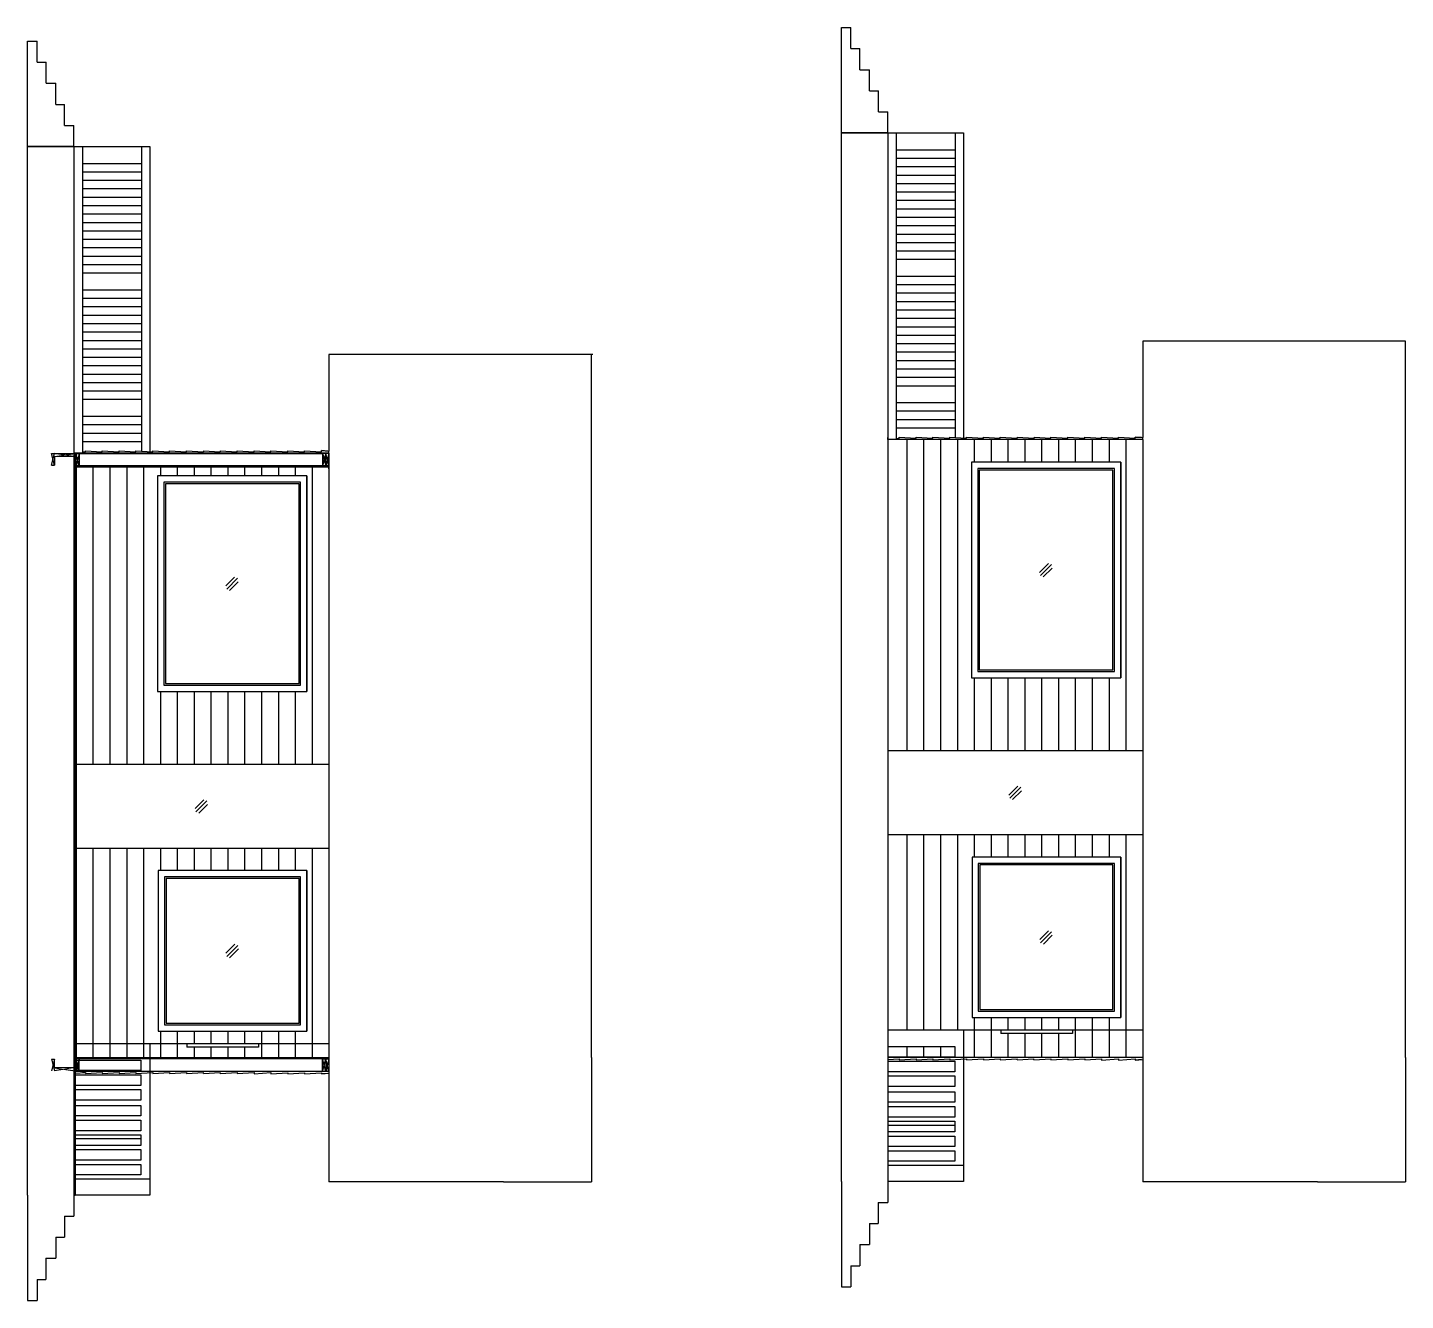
# Model space of a CAD drawing. Header units: inches. Extents: x -6828 to 2813, y -88 to 4822.
# Drawn here: x 512 to 1166, y 1273 to 1878 of the extents above; entities that cross this region are included whole.
import ezdxf

# ---------------------------------------------------------------- set-up
doc = ezdxf.new("R2010")
doc.units = ezdxf.units.IN

msp = doc.modelspace()

# ---------------------------------------------------------------- linework, layer by layer
for p, q in [((898.56, 1827.62), (898.56, 1877.62)), ((898.56, 1877.62), (900.56, 1877.62)), ((900.56, 1877.62), (903.06, 1877.62)), ((903.06, 1867.62), (903.06, 1877.62)), ((512.23, 1821.15), (512.23, 1871.15)), ((512.23, 1871.15), (514.23, 1871.15)), ((514.23, 1871.15), (516.73, 1871.15)), ((516.73, 1861.15), (516.73, 1871.15)), ((903.06, 1867.62), (907.29, 1867.62)), ((907.29, 1857.62), (907.29, 1867.62)), ((516.73, 1861.15), (520.97, 1861.15)), ((520.97, 1851.15), (520.97, 1861.15)), ((520.97, 1851.15), (525.61, 1851.15)), ((525.61, 1841.15), (525.61, 1851.15)), ((907.29, 1857.62), (911.94, 1857.62)), ((911.94, 1847.62), (911.94, 1857.62)), ((911.94, 1847.62), (916.09, 1847.62)), ((916.09, 1837.62), (916.09, 1847.62)), ((525.61, 1841.15), (529.77, 1841.15)), ((529.77, 1831.15), (529.77, 1841.15)), ((916.09, 1837.62), (920.56, 1837.62)), ((920.56, 1827.62), (920.56, 1837.62)), ((529.77, 1831.15), (534.23, 1831.15)), ((534.23, 1821.15), (534.23, 1831.15)), ((898.54, 1329.88), (898.56, 1827.62)), ((920.56, 1827.62), (898.56, 1827.62)), ((898.56, 1827.62), (920.56, 1827.62)), ((920.56, 1827.62), (920.54, 1329.88)), ((920.56, 1827.62), (956.56, 1827.62)), ((920.56, 1827.62), (924.56, 1827.62)), ((924.56, 1827.62), (924.56, 1682.11)), ((952.56, 1827.62), (952.56, 1683)), ((956.56, 1827.62), (956.56, 1682.75)), ((512.21, 1323.4), (512.23, 1821.15)), ((534.23, 1821.15), (512.23, 1821.15)), ((512.23, 1821.15), (534.23, 1821.15)), ((534.23, 1821.15), (512.8, 1821.15)), ((534.23, 1821.15), (534.21, 1323.4)), ((534.23, 1821.15), (538.23, 1821.15)), ((534.23, 1821.15), (570.23, 1821.15)), ((534.23, 1821.15), (538.23, 1821.15)), ((538.23, 1821.15), (538.23, 1675.64)), ((566.23, 1821.15), (566.23, 1676.53)), ((570.23, 1821.15), (570.23, 1676.28)), ((924.56, 1819.62), (952.56, 1819.62)), ((538.23, 1813.15), (566.23, 1813.15)), ((924.56, 1815.62), (952.56, 1815.62)), ((538.23, 1809.15), (566.23, 1809.15)), ((924.56, 1811.62), (952.56, 1811.62)), ((924.56, 1811.62), (952.56, 1811.62)), ((924.56, 1807.62), (952.56, 1807.62)), ((924.56, 1807.62), (952.56, 1807.62)), ((538.23, 1805.15), (566.23, 1805.15)), ((538.23, 1805.15), (566.23, 1805.15)), ((538.23, 1801.15), (566.23, 1801.15)), ((538.23, 1801.15), (566.23, 1801.15)), ((924.56, 1803.62), (952.56, 1803.62)), ((924.56, 1803.62), (952.56, 1803.62)), ((924.56, 1799.62), (952.56, 1799.62)), ((924.56, 1799.62), (952.56, 1799.62)), ((538.23, 1797.15), (566.23, 1797.15)), ((538.23, 1797.15), (566.23, 1797.15)), ((538.23, 1793.15), (566.23, 1793.15)), ((538.23, 1793.15), (566.23, 1793.15)), ((924.56, 1795.62), (952.56, 1795.62)), ((924.56, 1795.62), (952.56, 1795.62)), ((538.23, 1789.15), (566.23, 1789.15)), ((538.23, 1789.15), (566.23, 1789.15)), ((924.56, 1791.62), (952.56, 1791.62)), ((924.56, 1791.62), (952.56, 1791.62)), ((924.56, 1787.62), (952.56, 1787.62)), ((924.56, 1787.62), (952.56, 1787.62)), ((538.23, 1785.15), (566.23, 1785.15)), ((538.23, 1785.15), (566.23, 1785.15)), ((538.23, 1781.15), (566.23, 1781.15)), ((538.23, 1781.15), (566.23, 1781.15)), ((924.56, 1783.62), (952.56, 1783.62)), ((924.56, 1783.62), (952.56, 1783.62)), ((924.56, 1779.62), (952.56, 1779.62)), ((924.56, 1779.62), (952.56, 1779.62)), ((538.23, 1777.15), (566.23, 1777.15)), ((538.23, 1777.15), (566.23, 1777.15)), ((538.23, 1773.15), (566.23, 1773.15)), ((538.23, 1773.15), (566.23, 1773.15)), ((924.56, 1775.62), (952.56, 1775.62)), ((924.56, 1775.62), (952.56, 1775.62)), ((538.23, 1769.15), (566.23, 1769.15)), ((538.23, 1769.15), (566.23, 1769.15)), ((924.56, 1771.62), (952.56, 1771.62)), ((924.56, 1771.62), (952.56, 1771.62)), ((924.56, 1767.62), (952.56, 1767.62)), ((924.56, 1767.62), (952.56, 1767.62)), ((538.23, 1765.15), (566.23, 1765.15)), ((538.23, 1765.15), (566.23, 1765.15)), ((538.23, 1761.15), (566.23, 1761.15)), ((538.23, 1761.15), (566.23, 1761.15)), ((924.56, 1759.62), (952.56, 1759.62)), ((924.56, 1759.62), (952.56, 1759.62)), ((538.23, 1753.15), (566.23, 1753.15)), ((538.23, 1753.15), (566.23, 1753.15)), ((924.56, 1755.62), (952.56, 1755.62)), ((538.23, 1749.15), (566.23, 1749.15)), ((924.56, 1751.62), (952.56, 1751.62)), ((924.56, 1751.62), (952.56, 1751.62)), ((924.56, 1747.62), (952.56, 1747.62)), ((924.56, 1747.62), (952.56, 1747.62)), ((538.23, 1745.15), (566.23, 1745.15)), ((538.23, 1745.15), (566.23, 1745.15)), ((538.23, 1741.15), (566.23, 1741.15)), ((538.23, 1741.15), (566.23, 1741.15)), ((924.56, 1743.62), (952.56, 1743.62)), ((924.56, 1743.62), (952.56, 1743.62)), ((538.23, 1737.15), (566.23, 1737.15)), ((538.23, 1737.15), (566.23, 1737.15)), ((924.56, 1739.62), (952.56, 1739.62)), ((924.56, 1739.62), (952.56, 1739.62)), ((924.56, 1735.62), (952.56, 1735.62)), ((924.56, 1735.62), (952.56, 1735.62)), ((538.23, 1733.15), (566.23, 1733.15)), ((538.23, 1733.15), (566.23, 1733.15)), ((538.23, 1729.15), (566.23, 1729.15)), ((538.23, 1729.15), (566.23, 1729.15)), ((924.56, 1731.62), (952.56, 1731.62)), ((924.56, 1731.62), (952.56, 1731.62)), ((924.56, 1727.62), (952.56, 1727.62)), ((924.56, 1727.62), (952.56, 1727.62)), ((1166.31, 1728.82), (1041.6, 1728.82)), ((1041.6, 1728.82), (1041.6, 1683.03)), ((1166.31, 1388.65), (1166.31, 1728.82)), ((538.23, 1725.15), (566.23, 1725.15)), ((538.23, 1725.15), (566.23, 1725.15)), ((538.23, 1721.15), (566.23, 1721.15)), ((538.23, 1721.15), (566.23, 1721.15)), ((780.53, 1722.35), (655.27, 1722.35)), ((655.27, 1722.35), (655.27, 1676.58)), ((779.98, 1388.65), (779.98, 1722.35)), ((924.56, 1723.62), (952.56, 1723.62)), ((924.56, 1723.62), (952.56, 1723.62)), ((538.23, 1717.15), (566.23, 1717.15)), ((538.23, 1717.15), (566.23, 1717.15)), ((924.56, 1719.62), (952.56, 1719.62)), ((924.56, 1719.62), (952.56, 1719.62)), ((924.56, 1715.62), (952.56, 1715.62)), ((924.56, 1715.62), (952.56, 1715.62)), ((538.23, 1713.15), (566.23, 1713.15)), ((538.23, 1713.15), (566.23, 1713.15)), ((538.23, 1709.15), (566.23, 1709.15)), ((538.23, 1709.15), (566.23, 1709.15)), ((924.56, 1711.62), (952.56, 1711.62)), ((924.56, 1711.62), (952.56, 1711.62)), ((924.56, 1707.62), (952.56, 1707.62)), ((924.56, 1707.62), (952.56, 1707.62)), ((538.23, 1705.15), (566.23, 1705.15)), ((538.23, 1705.15), (566.23, 1705.15)), ((538.23, 1701.15), (566.23, 1701.15)), ((538.23, 1701.15), (566.23, 1701.15)), ((924.56, 1699.62), (952.56, 1699.62)), ((924.56, 1699.62), (952.56, 1699.62)), ((924.56, 1695.62), (952.56, 1695.62)), ((538.23, 1693.15), (566.23, 1693.15)), ((538.23, 1693.15), (566.23, 1693.15)), ((538.23, 1689.15), (566.23, 1689.15)), ((924.56, 1691.62), (952.56, 1691.62)), ((924.56, 1691.62), (952.56, 1691.62)), ((924.56, 1687.62), (952.56, 1687.62)), ((538.23, 1685.15), (566.23, 1685.15)), ((538.23, 1685.15), (566.23, 1685.15)), ((538.23, 1681.15), (566.23, 1681.15)), ((920.55, 1682.97), (920.55, 1682.97)), ((920.55, 1682.13), (920.55, 1682.97)), ((1041.6, 1682.11), (920.55, 1682.11)), ((924.56, 1682.72), (925.99, 1682.63)), ((925.99, 1682.63), (925.99, 1683.13)), ((925.99, 1683.13), (933.99, 1682.64)), ((929.6, 1682.13), (929.59, 1534.32)), ((933.99, 1682.64), (933.99, 1683.14)), ((933.99, 1683.14), (941.99, 1682.65)), ((937.6, 1682.13), (937.59, 1534.32)), ((941.99, 1682.65), (941.99, 1683.15)), ((941.99, 1683.15), (949.99, 1682.66)), ((945.6, 1682.13), (945.59, 1534.32)), ((949.99, 1682.66), (949.99, 1683.16)), ((949.99, 1683.16), (957.99, 1682.67)), ((953.6, 1682.13), (953.59, 1534.32)), ((957.99, 1682.67), (957.99, 1683.17)), ((957.99, 1683.17), (965.99, 1682.67)), ((961.6, 1682.13), (961.6, 1671.31)), ((965.99, 1682.67), (965.99, 1683.17)), ((965.99, 1683.17), (973.99, 1682.68)), ((969.6, 1682.13), (969.6, 1671.31)), ((973.99, 1682.68), (973.99, 1683.18)), ((973.99, 1683.18), (981.99, 1682.69)), ((977.6, 1682.13), (977.6, 1671.31)), ((981.99, 1683.19), (989.99, 1682.7)), ((981.99, 1683.19), (981.99, 1682.69)), ((985.6, 1682.13), (985.6, 1671.31)), ((989.99, 1683.2), (997.99, 1682.71)), ((989.99, 1683.2), (989.99, 1682.7)), ((993.6, 1682.13), (993.6, 1671.31)), ((998.05, 1682.71), (998.05, 1683.21)), ((998.05, 1683.21), (1006.05, 1682.72)), ((1001.6, 1682.13), (1001.6, 1671.31)), ((1006.05, 1682.72), (1006.05, 1683.22)), ((1006.05, 1683.22), (1014.05, 1682.73)), ((1009.6, 1682.13), (1009.6, 1671.31)), ((1014.05, 1682.73), (1014.05, 1683.23)), ((1014.05, 1683.23), (1022.05, 1682.73)), ((1017.6, 1682.13), (1017.6, 1671.31)), ((1022.05, 1682.73), (1022.05, 1683.23)), ((1022.05, 1683.23), (1030.05, 1682.74)), ((1025.6, 1682.13), (1025.6, 1671.31)), ((1030.05, 1682.74), (1030.05, 1683.24)), ((1030.05, 1683.24), (1038.05, 1682.75)), ((1030.05, 1683.24), (1038.05, 1682.75)), ((1033.6, 1682.13), (1033.59, 1534.32)), ((1038.05, 1682.13), (1038.05, 1683.25)), ((1041.05, 1683.07), (1038.05, 1683.25)), ((1038.05, 1682.75), (1038.05, 1683.25)), ((1038.05, 1683.25), (1041.6, 1683.03)), ((1038.05, 1682.25), (1038.05, 1682.75)), ((1041.6, 1682.11), (1041.6, 1683.03)), ((1041.6, 1682.11), (1041.6, 1329.72)), ((523.52, 1675.36), (652.27, 1675.36)), ((523.52, 1669.86), (525.02, 1675.36)), ((525.02, 1669.86), (523.52, 1675.36)), ((525.02, 1673.99), (534.77, 1675.36)), ((534.75, 1673.86), (525.02, 1675.36)), ((655.27, 1675.64), (534.23, 1675.64)), ((534.77, 1675.36), (534.77, 1323.4)), ((535.27, 1675.36), (652.27, 1675.36)), ((535.27, 1669.11), (535.27, 1675.36)), ((536.77, 1669.61), (535.27, 1675.36)), ((536.77, 1675.36), (535.27, 1669.61)), ((536.77, 1675.36), (536.77, 1669.61)), ((538.23, 1676.25), (539.66, 1676.16)), ((539.66, 1676.16), (539.66, 1676.66)), ((539.66, 1676.66), (547.66, 1676.17)), ((543.27, 1675.66), (543.27, 1675.36)), ((547.66, 1676.17), (547.66, 1676.67)), ((547.66, 1676.67), (555.66, 1676.17)), ((551.27, 1675.66), (551.27, 1675.36)), ((555.66, 1676.17), (555.66, 1676.67)), ((555.66, 1676.67), (563.66, 1676.18)), ((559.27, 1675.66), (559.27, 1675.36)), ((563.66, 1676.18), (563.66, 1676.68)), ((563.66, 1676.68), (571.66, 1676.19)), ((567.27, 1675.66), (567.27, 1675.36)), ((571.66, 1676.19), (571.66, 1676.69)), ((571.66, 1676.69), (579.66, 1676.2)), ((575.27, 1675.66), (575.27, 1675.36)), ((579.66, 1676.2), (579.66, 1676.7)), ((579.66, 1676.7), (587.66, 1676.21)), ((583.27, 1675.65), (583.27, 1675.36)), ((587.66, 1676.21), (587.66, 1676.71)), ((587.66, 1676.71), (595.66, 1676.22)), ((591.27, 1675.65), (591.27, 1675.36)), ((595.66, 1676.72), (603.66, 1676.23)), ((595.66, 1676.72), (595.66, 1676.22)), ((599.27, 1675.65), (599.27, 1675.36)), ((603.66, 1676.73), (611.66, 1676.23)), ((603.66, 1676.73), (603.66, 1676.23)), ((607.27, 1675.65), (607.27, 1675.36)), ((611.73, 1676.23), (611.73, 1676.73)), ((611.73, 1676.73), (619.73, 1676.24)), ((615.27, 1675.65), (615.27, 1675.36)), ((619.73, 1676.24), (619.73, 1676.74)), ((619.73, 1676.74), (627.73, 1676.25)), ((623.27, 1675.65), (623.27, 1675.36)), ((627.73, 1676.25), (627.73, 1676.75)), ((627.73, 1676.75), (635.73, 1676.26)), ((631.27, 1675.65), (631.27, 1675.36)), ((635.73, 1676.26), (635.73, 1676.76)), ((635.73, 1676.76), (643.73, 1676.27)), ((639.27, 1675.65), (639.27, 1675.36)), ((643.73, 1676.27), (643.73, 1676.77)), ((643.73, 1676.77), (651.73, 1676.28)), ((643.73, 1676.77), (651.73, 1676.28)), ((647.27, 1675.65), (647.27, 1675.36)), ((651.73, 1676.28), (651.73, 1676.78)), ((654.72, 1676.59), (651.73, 1676.78)), ((651.73, 1676.28), (651.73, 1676.78)), ((651.73, 1676.78), (655.27, 1676.56)), ((652.27, 1675.61), (652.27, 1675.64)), ((652.27, 1675.61), (655.27, 1675.61)), ((653.77, 1675.61), (652.27, 1669.61)), ((652.27, 1675.61), (653.77, 1669.61)), ((653.77, 1669.61), (653.77, 1675.61)), ((655.27, 1675.61), (653.77, 1669.61)), ((655.27, 1669.61), (653.77, 1675.61)), ((655.27, 1675.64), (655.27, 1676.58)), ((655.27, 1675.64), (655.27, 1676.56)), ((655.27, 1675.61), (655.27, 1676.11)), ((655.27, 1675.64), (655.27, 1329.72)), ((655.27, 1668.11), (655.27, 1675.61)), ((523.52, 1669.86), (525.02, 1669.86)), ((534.75, 1673.86), (525.02, 1673.99)), ((525.02, 1673.99), (525.02, 1669.86)), ((655.27, 1669.61), (535.27, 1669.61)), ((535.27, 1669.11), (655.27, 1669.11)), ((535.27, 1669.11), (535.27, 1387.48)), ((543.27, 1669.11), (543.27, 1527.85)), ((551.27, 1669.11), (551.27, 1527.85)), ((559.27, 1669.11), (559.27, 1527.85)), ((567.27, 1669.11), (567.27, 1527.85)), ((575.27, 1669.11), (575.27, 1664.84)), ((583.27, 1669.11), (583.27, 1664.84)), ((591.27, 1669.11), (591.27, 1664.84)), ((599.27, 1669.11), (599.27, 1664.84)), ((607.27, 1669.11), (607.27, 1664.84)), ((615.27, 1669.11), (615.27, 1664.84)), ((623.27, 1669.11), (623.27, 1664.84)), ((631.27, 1669.11), (631.27, 1664.84)), ((639.27, 1669.11), (639.27, 1664.84)), ((647.27, 1669.11), (647.27, 1527.84)), ((960.24, 1669.14), (960.24, 1568.95)), ((1031.17, 1671.31), (1031.17, 1568.95)), ((573.91, 1662.66), (573.91, 1562.48)), ((644.84, 1664.84), (644.84, 1562.48)), ((992.62, 1619.02), (996.82, 1623.22)), ((993.07, 1617.5), (998.24, 1622.67)), ((606.29, 1612.54), (610.49, 1616.75)), ((606.75, 1611.03), (611.92, 1616.2)), ((994.38, 1616.82), (998.59, 1621.02)), ((608.06, 1610.35), (612.26, 1614.55)), ((961.6, 1568.95), (961.59, 1534.32)), ((969.6, 1568.95), (969.59, 1534.32)), ((977.6, 1568.95), (977.59, 1534.32)), ((985.6, 1568.95), (985.59, 1534.32)), ((993.6, 1568.95), (993.59, 1534.32)), ((1001.6, 1568.95), (1001.59, 1534.32)), ((1009.6, 1568.95), (1009.59, 1534.32)), ((1017.6, 1568.95), (1017.59, 1534.32)), ((1025.6, 1568.95), (1025.59, 1534.32)), ((575.27, 1562.48), (575.27, 1527.85)), ((583.27, 1562.48), (583.27, 1527.84)), ((591.27, 1562.48), (591.27, 1527.84)), ((599.27, 1562.48), (599.27, 1527.84)), ((607.27, 1562.48), (607.27, 1527.84)), ((615.27, 1562.48), (615.27, 1527.84)), ((623.27, 1562.48), (623.27, 1527.84)), ((631.27, 1562.48), (631.27, 1527.84)), ((639.27, 1562.48), (639.27, 1527.84)), ((1041.59, 1534.32), (920.55, 1534.32)), ((655.27, 1527.84), (535.27, 1527.85)), ((978.03, 1513.32), (982.23, 1517.53)), ((591.7, 1506.85), (595.9, 1511.05)), ((978.48, 1511.81), (983.66, 1516.98)), ((979.79, 1511.13), (984, 1515.33)), ((592.16, 1505.33), (597.33, 1510.5)), ((593.47, 1504.65), (597.67, 1508.86)), ((1041.59, 1494.47), (920.55, 1494.47)), ((929.59, 1494.47), (929.59, 1401.68)), ((937.59, 1494.47), (937.59, 1401.68)), ((945.59, 1494.47), (945.59, 1401.68)), ((953.59, 1494.47), (953.59, 1401.68)), ((961.59, 1494.47), (961.59, 1483.89)), ((969.59, 1494.47), (969.59, 1483.89)), ((977.59, 1494.47), (977.59, 1483.89)), ((985.59, 1494.47), (985.59, 1483.89)), ((993.59, 1494.47), (993.59, 1483.89)), ((1001.59, 1494.47), (1001.59, 1483.89)), ((1009.59, 1494.47), (1009.59, 1483.89)), ((1017.59, 1494.47), (1017.59, 1483.89)), ((1025.59, 1494.47), (1025.59, 1483.89)), ((1033.59, 1494.47), (1033.59, 1388.65)), ((655.26, 1487.99), (535.27, 1488)), ((543.26, 1488), (543.26, 1388.65)), ((551.26, 1488), (551.26, 1388.65)), ((559.26, 1488), (559.26, 1388.65)), ((567.26, 1488), (567.26, 1388.65)), ((575.26, 1487.99), (575.26, 1477.42)), ((583.26, 1487.99), (583.26, 1477.42)), ((591.26, 1487.99), (591.26, 1477.42)), ((599.26, 1487.99), (599.26, 1477.42)), ((607.26, 1487.99), (607.26, 1477.42)), ((615.26, 1487.99), (615.26, 1477.42)), ((623.26, 1487.99), (623.26, 1477.42)), ((631.26, 1487.99), (631.26, 1477.42)), ((639.26, 1487.99), (639.26, 1477.42)), ((647.26, 1487.99), (647.26, 1388.65)), ((960.55, 1483.89), (960.55, 1407.78)), ((1031.17, 1483.89), (1031.17, 1407.78)), ((574.22, 1477.42), (574.22, 1401.3)), ((644.84, 1477.42), (644.84, 1401.3)), ((992.68, 1444.72), (996.88, 1448.92)), ((993.14, 1443.2), (998.31, 1448.37)), ((994.45, 1442.52), (998.65, 1446.73)), ((606.35, 1438.25), (610.55, 1442.45)), ((606.81, 1436.73), (611.98, 1441.9)), ((608.12, 1436.05), (612.32, 1440.25)), ((961.59, 1407.78), (961.59, 1388.65)), ((969.59, 1407.78), (969.59, 1388.65)), ((977.59, 1407.78), (977.59, 1401.68)), ((985.59, 1407.78), (985.59, 1401.68)), ((993.59, 1407.78), (993.59, 1401.68)), ((1001.59, 1407.78), (1001.59, 1401.68)), ((1009.59, 1407.78), (1009.59, 1388.65)), ((1017.59, 1407.78), (1017.59, 1388.65)), ((1025.59, 1407.78), (1025.59, 1388.65)), ((575.26, 1401.3), (575.26, 1388.65)), ((583.26, 1401.3), (583.26, 1388.65)), ((591.26, 1401.3), (591.26, 1395.21)), ((599.26, 1401.3), (599.26, 1395.21)), ((607.26, 1401.3), (607.26, 1395.21)), ((615.26, 1401.3), (615.26, 1395.21)), ((623.26, 1401.3), (623.26, 1388.65)), ((631.26, 1401.3), (631.26, 1388.65)), ((639.26, 1401.3), (639.26, 1388.65)), ((1041.59, 1401.68), (920.54, 1401.68)), ((956.54, 1401.68), (920.54, 1401.68)), ((956.54, 1401.68), (956.54, 1329.88)), ((974.17, 1401.68), (974.17, 1400.08)), ((1008.24, 1400.08), (974.17, 1400.08)), ((977.59, 1400.08), (977.59, 1388.65)), ((985.59, 1400.08), (985.59, 1388.65)), ((993.59, 1400.08), (993.59, 1388.65)), ((1001.59, 1400.08), (1001.59, 1388.65)), ((1008.24, 1401.68), (1008.24, 1400.08)), ((655.26, 1395.21), (534.77, 1395.21)), ((570.21, 1395.21), (534.77, 1395.21)), ((570.21, 1395.21), (570.21, 1388.65)), ((587.85, 1395.21), (587.85, 1393.6)), ((621.91, 1393.6), (587.85, 1393.6)), ((591.26, 1393.6), (591.26, 1388.65)), ((599.26, 1393.6), (599.26, 1388.65)), ((607.26, 1393.6), (607.26, 1388.65)), ((615.26, 1393.6), (615.26, 1388.65)), ((621.91, 1395.21), (621.91, 1393.6)), ((920.54, 1393.95), (952.36, 1393.95)), ((929.59, 1393.95), (929.59, 1388.65)), ((937.59, 1393.95), (937.59, 1388.65)), ((945.59, 1393.95), (945.59, 1388.65)), ((952.36, 1393.95), (952.36, 1388.95)), ((523.52, 1387.9), (525.02, 1382.4)), ((523.52, 1387.9), (525.02, 1387.9)), ((525.02, 1387.9), (523.52, 1382.4)), ((525.02, 1383.77), (525.02, 1387.9)), ((534.77, 1387.48), (566.04, 1387.48)), ((535.27, 1388.65), (655.27, 1388.65)), ((535.27, 1388.65), (535.27, 1382.15)), ((655.27, 1388.15), (535.27, 1388.15)), ((536.77, 1388.15), (535.27, 1382.15)), ((536.77, 1382.15), (535.27, 1388.15)), ((536.77, 1382.15), (536.77, 1388.15)), ((566.04, 1387.48), (566.04, 1382.48)), ((570.21, 1388.15), (570.21, 1323.4)), ((653.77, 1382.15), (652.27, 1388.15)), ((652.27, 1382.15), (653.77, 1388.15)), ((653.77, 1388.15), (653.77, 1382.15)), ((655.27, 1382.15), (653.77, 1388.15)), ((655.27, 1388.15), (653.77, 1382.15)), ((655.26, 1388.65), (655.27, 1388.65)), ((655.27, 1389.65), (655.27, 1382.15)), ((779.98, 1388.65), (779.98, 1329.72)), ((952.36, 1388.95), (920.54, 1388.95)), ((1041.6, 1388.65), (920.54, 1388.65)), ((920.54, 1387.8), (925.98, 1388.14)), ((920.54, 1386.95), (952.36, 1386.95)), ((925.98, 1388.14), (925.98, 1387.64)), ((925.98, 1387.64), (933.98, 1388.13)), ((933.98, 1388.13), (933.98, 1387.63)), ((933.98, 1387.63), (941.98, 1388.12)), ((941.98, 1388.12), (941.98, 1387.62)), ((941.98, 1387.62), (949.98, 1388.11)), ((949.98, 1388.11), (949.98, 1387.61)), ((949.98, 1387.61), (957.98, 1388.1)), ((952.36, 1386.95), (952.36, 1381.95)), ((957.98, 1388.1), (957.98, 1387.6)), ((957.98, 1387.6), (965.98, 1388.09)), ((965.98, 1388.09), (965.98, 1387.59)), ((965.98, 1387.59), (973.98, 1388.09)), ((973.98, 1388.09), (973.98, 1387.59)), ((973.98, 1387.59), (981.98, 1388.08)), ((981.98, 1387.58), (981.98, 1388.08)), ((981.98, 1387.58), (989.98, 1388.07)), ((989.98, 1387.57), (989.98, 1388.07)), ((989.98, 1387.57), (997.98, 1388.06)), ((998.04, 1388.06), (998.04, 1387.56)), ((998.04, 1387.56), (1006.04, 1388.05)), ((1006.04, 1388.05), (1006.04, 1387.55)), ((1006.04, 1387.55), (1014.04, 1388.04)), ((1014.04, 1388.04), (1014.04, 1387.54)), ((1014.04, 1387.54), (1022.04, 1388.03)), ((1022.04, 1388.03), (1022.04, 1387.53)), ((1022.04, 1387.53), (1030.04, 1388.03)), ((1030.04, 1388.03), (1030.04, 1387.53)), ((1030.04, 1387.53), (1038.04, 1388.03)), ((1030.04, 1387.53), (1038.04, 1388.02)), ((1038.04, 1388.03), (1038.04, 1387.53)), ((1038.04, 1388.02), (1038.04, 1387.52)), ((1038.04, 1387.53), (1041.6, 1387.74)), ((1041.04, 1387.7), (1038.04, 1387.52)), ((1041.04, 1387.71), (1041.04, 1387.7)), ((1041.59, 1388.65), (1041.6, 1388.65)), ((1166.31, 1388.65), (1166.31, 1329.72)), ((534.75, 1383.9), (525.02, 1383.77)), ((534.75, 1383.9), (525.02, 1382.4)), ((525.02, 1383.77), (534.77, 1382.4)), ((566.04, 1382.48), (534.77, 1382.48)), ((655.27, 1382.15), (534.77, 1382.15)), ((534.77, 1381.33), (539.66, 1381.63)), ((534.77, 1380.48), (566.04, 1380.48)), ((538.23, 1381.54), (539.66, 1381.63)), ((539.66, 1381.63), (539.66, 1381.13)), ((539.66, 1381.13), (547.66, 1381.62)), ((547.66, 1381.62), (547.66, 1381.12)), ((547.66, 1381.12), (555.66, 1381.61)), ((555.66, 1381.61), (555.66, 1381.11)), ((555.66, 1381.11), (563.66, 1381.6)), ((563.66, 1381.6), (563.66, 1381.1)), ((563.66, 1381.1), (571.66, 1381.59)), ((566.04, 1380.48), (566.04, 1375.48)), ((571.66, 1381.59), (571.66, 1381.09)), ((571.66, 1381.09), (579.66, 1381.58)), ((579.66, 1381.58), (579.66, 1381.08)), ((579.66, 1381.08), (587.66, 1381.58)), ((587.66, 1381.58), (587.66, 1381.08)), ((587.66, 1381.08), (595.66, 1381.57)), ((595.66, 1381.07), (595.66, 1381.57)), ((595.66, 1381.07), (603.66, 1381.56)), ((603.66, 1381.06), (603.66, 1381.56)), ((603.66, 1381.06), (611.66, 1381.55)), ((611.73, 1381.55), (611.73, 1381.05)), ((611.73, 1381.05), (619.73, 1381.54)), ((619.73, 1381.54), (619.73, 1381.04)), ((619.73, 1381.04), (627.73, 1381.53)), ((627.73, 1381.53), (627.73, 1381.03)), ((627.73, 1381.03), (635.73, 1381.52)), ((635.73, 1381.52), (635.73, 1381.02)), ((635.73, 1381.02), (643.73, 1381.52)), ((643.73, 1381.52), (643.73, 1381.02)), ((643.73, 1381.02), (651.73, 1381.51)), ((643.73, 1381.02), (651.73, 1381.51)), ((651.73, 1381.51), (651.73, 1381.01)), ((651.73, 1381.51), (651.73, 1381.01)), ((651.73, 1381.01), (655.27, 1381.23)), ((654.72, 1381.19), (651.73, 1381.01)), ((652.27, 1382.17), (652.27, 1382.15)), ((654.71, 1381.24), (654.71, 1381.23)), ((655.27, 1382.17), (655.27, 1381.67)), ((655.27, 1382.15), (655.27, 1381.23)), ((952.36, 1381.95), (920.54, 1381.95)), ((566.04, 1375.48), (534.77, 1375.48)), ((920.54, 1379.95), (952.36, 1379.95)), ((952.36, 1374.95), (920.54, 1374.95)), ((952.36, 1379.95), (952.36, 1374.95)), ((534.77, 1373.48), (566.04, 1373.48)), ((566.04, 1368.48), (534.77, 1368.48)), ((566.04, 1373.48), (566.04, 1368.48)), ((920.54, 1372.45), (952.36, 1372.45)), ((952.36, 1367.45), (920.54, 1367.45)), ((952.36, 1372.45), (952.36, 1367.45)), ((534.77, 1365.98), (566.04, 1365.98)), ((566.04, 1360.98), (534.77, 1360.98)), ((566.04, 1365.98), (566.04, 1360.98)), ((920.54, 1365.45), (952.36, 1365.45)), ((952.36, 1365.45), (952.36, 1360.45)), ((534.77, 1358.98), (566.04, 1358.98)), ((566.04, 1358.98), (566.04, 1353.98)), ((952.36, 1360.45), (920.54, 1360.45)), ((920.54, 1358.45), (952.36, 1358.45)), ((952.36, 1356.51), (920.54, 1356.51)), ((952.36, 1358.45), (952.36, 1353.45)), ((566.04, 1353.98), (534.77, 1353.98)), ((534.77, 1351.98), (566.04, 1351.98)), ((566.04, 1350.04), (534.77, 1350.04)), ((566.04, 1351.98), (566.04, 1346.98)), ((952.36, 1353.45), (920.54, 1353.45)), ((920.54, 1351.45), (952.36, 1351.45)), ((952.36, 1351.45), (952.36, 1346.45)), ((566.04, 1346.98), (534.77, 1346.98)), ((534.77, 1344.98), (566.04, 1344.98)), ((566.04, 1344.98), (566.04, 1339.98)), ((952.36, 1346.45), (920.54, 1346.45)), ((952.36, 1346.45), (920.54, 1346.45)), ((920.54, 1344.45), (952.36, 1344.45)), ((952.36, 1344.45), (952.36, 1339.45)), ((566.04, 1339.98), (534.77, 1339.98)), ((566.04, 1339.98), (534.77, 1339.98)), ((534.77, 1337.98), (566.04, 1337.98)), ((566.04, 1337.98), (566.04, 1332.98)), ((952.36, 1339.45), (920.54, 1339.45)), ((956.54, 1337.49), (920.54, 1337.49)), ((566.04, 1332.98), (534.77, 1332.98)), ((570.21, 1331.02), (534.77, 1331.02)), ((738.22, 1329.72), (655.27, 1329.72)), ((738.22, 1329.72), (655.27, 1329.72)), ((738.22, 1329.72), (779.98, 1329.72)), ((898.54, 1329.88), (898.54, 1279.88)), ((956.54, 1329.88), (920.54, 1329.88)), ((920.54, 1329.88), (920.54, 1319.88)), ((920.54, 1329.68), (920.54, 1328.84)), ((1124.55, 1329.72), (1041.6, 1329.72)), ((1124.55, 1329.72), (1166.31, 1329.72)), ((512.21, 1323.4), (512.21, 1273.4)), ((534.21, 1323.4), (534.21, 1313.4)), ((534.21, 1323.4), (534.77, 1323.4)), ((570.21, 1323.4), (534.77, 1323.4)), ((916.07, 1319.88), (916.07, 1309.88)), ((916.07, 1319.88), (920.54, 1319.88)), ((529.74, 1313.4), (529.74, 1303.4)), ((529.74, 1313.4), (534.21, 1313.4)), ((911.92, 1309.88), (911.92, 1299.88)), ((911.92, 1309.88), (916.07, 1309.88)), ((525.59, 1303.4), (525.59, 1293.4)), ((525.59, 1303.4), (529.74, 1303.4)), ((907.27, 1299.88), (907.27, 1289.88)), ((907.27, 1299.88), (911.92, 1299.88)), ((520.94, 1293.4), (520.94, 1283.4)), ((520.94, 1293.4), (525.59, 1293.4)), ((903.04, 1289.88), (903.04, 1279.88)), ((903.04, 1289.88), (907.27, 1289.88)), ((516.71, 1283.4), (516.71, 1273.4)), ((516.71, 1283.4), (520.94, 1283.4)), ((898.54, 1279.88), (900.54, 1279.88)), ((900.54, 1279.88), (903.04, 1279.88)), ((512.21, 1273.4), (514.21, 1273.4)), ((514.21, 1273.4), (516.71, 1273.4))]:
    msp.add_line(p, q)
for points in [[(652.27, 1675.61), (652.27, 1669.61), (655.27, 1669.61), (655.27, 1675.61)], [(1031.17, 1671.31), (960.24, 1671.31), (960.24, 1568.95), (1031.17, 1568.95)], [(1028.17, 1668.31), (963.24, 1668.31), (963.24, 1571.95), (1028.17, 1571.95)], [(644.84, 1664.84), (573.91, 1664.84), (573.91, 1562.48), (644.84, 1562.48)], [(641.84, 1661.84), (576.91, 1661.84), (576.91, 1565.48), (641.84, 1565.48)], [(1027.42, 1667.56), (963.99, 1667.56), (963.99, 1572.7), (1027.42, 1572.7)], [(641.09, 1661.09), (577.66, 1661.09), (577.66, 1566.23), (641.09, 1566.23)], [(1031.17, 1483.89), (960.55, 1483.89), (960.55, 1407.78), (1031.17, 1407.78)], [(1028.17, 1480.89), (963.55, 1480.89), (963.55, 1410.78), (1028.17, 1410.78)], [(1027.42, 1480.14), (964.3, 1480.14), (964.3, 1411.53), (1027.42, 1411.53)], [(644.84, 1477.42), (574.22, 1477.42), (574.22, 1401.3), (644.84, 1401.3)], [(641.84, 1474.42), (577.22, 1474.42), (577.22, 1404.3), (641.84, 1404.3)], [(641.09, 1473.67), (577.97, 1473.67), (577.97, 1405.05), (641.09, 1405.05)], [(652.27, 1382.15), (652.27, 1388.15), (655.27, 1388.15), (655.27, 1382.15)]]:
    msp.add_lwpolyline(points, close=True)

doc.saveas('drawing.dxf')
